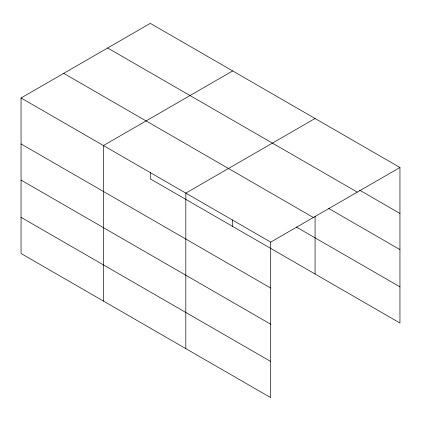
<?xml version="1.0" encoding="UTF-8"?>
<svg xmlns="http://www.w3.org/2000/svg" width="421" height="421" viewBox="0 0 421 421"><rect width="100%" height="100%" fill="white"/><g stroke="black" fill="none" stroke-linecap="round" stroke-linejoin="round"><path stroke-width="0.63" d="M150.297 172.305L150.297 178.878L399.95 323.018L399.95 167.5L150.297 23.366L21.05 97.982L21.05 253.5L270.703 397.635L270.703 242.122L21.05 97.982M232.681 70.928L103.434 145.55L103.434 301.062M315.066 118.496L185.819 193.113L185.819 348.63M270.703 242.122L399.95 167.5M359.502 190.087L399.95 213.442M107.644 47.989L357.297 192.123M328.738 208.49L399.95 249.6M63.703 73.359L313.356 217.494M296.316 227.024L399.95 286.854M21.05 143.924L270.703 288.059M21.05 180.083L270.703 324.223M21.05 217.341L270.703 361.476M315.066 216.278L315.066 274.008M232.681 219.873L232.681 226.445"/></g></svg>
